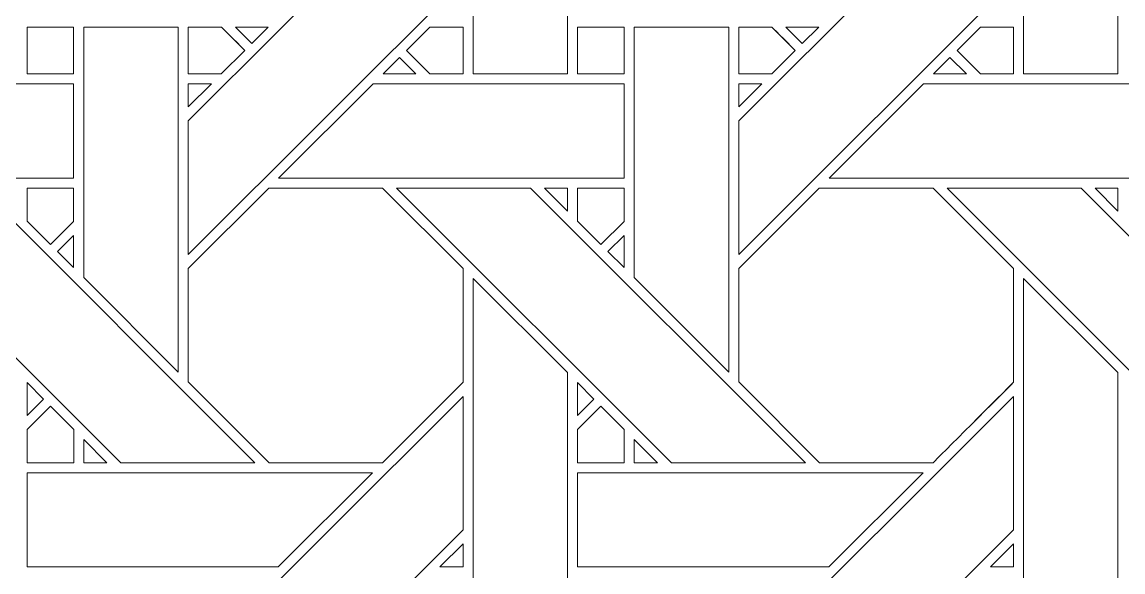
# Model space of a CAD drawing. Header units: inches. Extents: x 4.9 to 19.9, y 1.6 to 16.6.
# Drawn here: x 14.231 to 16.129, y 4.4 to 5.349 of the extents above; entities that cross this region are included whole.
import ezdxf

# ---------------------------------------------------------------- set-up
doc = ezdxf.new("R2010")
doc.units = ezdxf.units.IN
doc.header["$MEASUREMENT"] = 0
doc.layers.add('Design', color=7, linetype='Continuous', lineweight=0)

msp = doc.modelspace()

# ---------------------------------------------------------------- linework, layer by layer
at = {"layer": 'Design'}
for points, knots in [([(4.882854037814669, 16.59476386176223), (4.882854037814669, 16.59476386176223), (4.882854037814669, 1.594763861762152), (4.882854037814669, 1.594763861762152), (4.882854037814669, 1.594763861762152), (19.88285319010416, 1.594763861762152), (19.88285319010416, 1.594763861762152), (19.88285319010416, 1.594763861762152), (19.88285319010416, 16.59476386176223), (19.88285319010416, 16.59476386176223), (19.88285319010416, 16.59476386176223), (4.882854037814669, 16.59476386176223), (4.882854037814669, 16.59476386176223)], [0, 0, 0, 0, 1, 1, 1, 2, 2, 2, 3, 3, 3, 4, 4, 4, 4]), ([(5.683952837729848, 15.79366501657361), (5.683952837729848, 15.79366501657361), (5.683952837729848, 2.395862706950664), (5.683952837729848, 2.395862706950664), (5.683952837729848, 2.395862706950664), (19.08175439018904, 2.395862706950664), (19.08175439018904, 2.395862706950664), (19.08175439018904, 2.395862706950664), (19.08175439018904, 15.79366501657361), (19.08175439018904, 15.79366501657361), (19.08175439018904, 15.79366501657361), (5.683952837729848, 15.79366501657361), (5.683952837729848, 15.79366501657361)], [0, 0, 0, 0, 1, 1, 1, 2, 2, 2, 3, 3, 3, 4, 4, 4, 4]), ([(15.1714172363282, 5.693190680609808), (15.1714172363282, 5.693190680609808), (15.1714172363282, 5.259501139322916), (15.1714172363282, 5.259501139322916), (15.1714172363282, 5.259501139322916), (15.0086500379775, 5.259501139322916), (15.0086500379775, 5.259501139322916), (15.0086500379775, 5.259501139322916), (15.0086500379775, 5.855345831976996), (15.0086500379775, 5.855345831976996), (15.0086500379775, 5.855345831976996), (15.1714172363282, 5.693190680609808), (15.1714172363282, 5.693190680609808)], [0, 0, 0, 0, 1, 1, 1, 2, 2, 2, 3, 3, 3, 4, 4, 4, 4]), ([(16.1201477050782, 5.693190680609808), (16.1201477050782, 5.693190680609808), (16.1201477050782, 5.259501139322916), (16.1201477050782, 5.259501139322916), (16.1201477050782, 5.259501139322916), (15.9573805067275, 5.259501139322916), (15.9573805067275, 5.259501139322916), (15.9573805067275, 5.259501139322916), (15.9573805067275, 5.855345831976996), (15.9573805067275, 5.855345831976996), (15.9573805067275, 5.855345831976996), (16.1201477050782, 5.693190680609808), (16.1201477050782, 5.693190680609808)], [0, 0, 0, 0, 1, 1, 1, 2, 2, 2, 3, 3, 3, 4, 4, 4, 4]), ([(14.51785617404514, 5.178177727593316), (14.51785617404514, 5.178177727593316), (14.99152628580737, 5.651766459147134), (14.99152628580737, 5.651766459147134), (14.99152628580737, 5.651766459147134), (14.99152628580737, 5.421724107530381), (14.99152628580737, 5.421724107530381), (14.99152628580737, 5.421724107530381), (14.51785617404514, 4.94808112250434), (14.51785617404514, 4.94808112250434), (14.51785617404514, 4.94808112250434), (14.51785617404514, 5.178177727593316), (14.51785617404514, 5.178177727593316)], [0, 0, 0, 0, 1, 1, 1, 2, 2, 2, 3, 3, 3, 4, 4, 4, 4]), ([(15.4665832519532, 5.178177727593316), (15.4665832519532, 5.178177727593316), (15.94025505913626, 5.651766459147134), (15.94025505913626, 5.651766459147134), (15.94025505913626, 5.651766459147134), (15.94025505913626, 5.421737670898437), (15.94025505913626, 5.421737670898437), (15.94025505913626, 5.421737670898437), (15.4665832519532, 4.94808112250434), (15.4665832519532, 4.94808112250434), (15.4665832519532, 4.94808112250434), (15.4665832519532, 5.178177727593316), (15.4665832519532, 5.178177727593316)], [0, 0, 0, 0, 1, 1, 1, 2, 2, 2, 3, 3, 3, 4, 4, 4, 4]), ([(14.24000549316403, 5.340252346462673), (14.24000549316403, 5.340252346462673), (14.32025316026473, 5.340252346462673), (14.32025316026473, 5.340252346462673), (14.32025316026473, 5.340252346462673), (14.32025316026473, 5.259470621744791), (14.32025316026473, 5.259470621744791), (14.32025316026473, 5.259470621744791), (14.24000549316403, 5.259470621744791), (14.24000549316403, 5.259470621744791), (14.24000549316403, 5.259470621744791), (14.24000549316403, 5.340252346462673), (14.24000549316403, 5.340252346462673)], [0, 0, 0, 0, 1, 1, 1, 2, 2, 2, 3, 3, 3, 4, 4, 4, 4]), ([(14.24000549316403, 5.259470621744791), (14.24000549316403, 5.259470621744791), (14.24000549316403, 5.340252346462673), (14.24000549316403, 5.340252346462673), (14.24000549316403, 5.340252346462673), (14.32025316026473, 5.340252346462673), (14.32025316026473, 5.340252346462673), (14.32025316026473, 5.340252346462673), (14.32025316026473, 5.259470621744791), (14.32025316026473, 5.259470621744791), (14.32025316026473, 5.259470621744791), (14.24000549316403, 5.259470621744791), (14.24000549316403, 5.259470621744791)], [0, 0, 0, 0, 1, 1, 1, 2, 2, 2, 3, 3, 3, 4, 4, 4, 4]), ([(14.50070359971791, 5.340279473198784), (14.50070359971791, 5.340279473198784), (14.50070359971791, 4.745168897840711), (14.50070359971791, 4.745168897840711), (14.50070359971791, 4.745168897840711), (14.33778550889764, 4.908086988661024), (14.33778550889764, 4.908086988661024), (14.33778550889764, 4.908086988661024), (14.33778550889764, 5.340279473198784), (14.33778550889764, 5.340279473198784), (14.33778550889764, 5.340279473198784), (14.50070359971791, 5.340279473198784), (14.50070359971791, 5.340279473198784)], [0, 0, 0, 0, 1, 1, 1, 2, 2, 2, 3, 3, 3, 4, 4, 4, 4]), ([(14.57492913140193, 5.340252346462673), (14.58006795247403, 5.335140652126735), (14.61083984375, 5.304328070746527), (14.61526319715709, 5.299903869628906), (14.61526319715709, 5.299903869628906), (14.57483757866751, 5.259484185112847), (14.57483757866751, 5.259484185112847), (14.57483757866751, 5.259484185112847), (14.51786465115015, 5.259484185112847), (14.51786465115015, 5.259484185112847), (14.51786465115015, 5.259484185112847), (14.51786465115015, 5.340252346462673), (14.51786465115015, 5.340252346462673), (14.51786465115015, 5.340252346462673), (14.57492913140193, 5.340252346462673), (14.57492913140193, 5.340252346462673)], [0, 0, 0, 0, 1, 1, 1, 2, 2, 2, 3, 3, 3, 4, 4, 4, 5, 5, 5, 5]), ([(14.51786465115015, 5.259484185112847), (14.51786465115015, 5.259484185112847), (14.51786465115015, 5.340252346462673), (14.51786465115015, 5.340252346462673), (14.51786465115015, 5.340252346462673), (14.57492913140193, 5.340252346462673), (14.57492913140193, 5.340252346462673), (14.5800594753689, 5.335147433810763), (14.61082458496096, 5.304341634114583), (14.61526319715709, 5.299903869628906), (14.61526319715709, 5.299903869628906), (14.57483757866751, 5.259484185112847), (14.57483757866751, 5.259484185112847), (14.57483757866751, 5.259484185112847), (14.51786465115015, 5.259484185112847), (14.51786465115015, 5.259484185112847)], [0, 0, 0, 0, 1, 1, 1, 2, 2, 2, 3, 3, 3, 4, 4, 4, 5, 5, 5, 5]), ([(14.5992736816407, 5.340279473198784), (14.5992736816407, 5.340279473198784), (14.65573798285598, 5.340279473198784), (14.65573798285598, 5.340279473198784), (14.65573798285598, 5.340279473198784), (14.62745157877612, 5.312100728352864), (14.62745157877612, 5.312100728352864), (14.62745157877612, 5.312100728352864), (14.5992736816407, 5.340279473198784), (14.5992736816407, 5.340279473198784)], [0, 0, 0, 0, 1, 1, 1, 2, 2, 2, 3, 3, 3, 3]), ([(14.9344295925564, 5.259470621744791), (14.9344295925564, 5.259470621744791), (14.89406670464417, 5.299849616156683), (14.89406670464417, 5.299849616156683), (14.89406670464417, 5.299849616156683), (14.93449740939667, 5.34027608235677), (14.93449740939667, 5.34027608235677), (14.93449740939667, 5.34027608235677), (14.99153815375431, 5.34027608235677), (14.99153815375431, 5.34027608235677), (14.99153815375431, 5.34027608235677), (14.99153815375431, 5.259470621744791), (14.99153815375431, 5.259470621744791), (14.99153815375431, 5.259470621744791), (14.9344295925564, 5.259470621744791), (14.9344295925564, 5.259470621744791)], [0, 0, 0, 0, 1, 1, 1, 2, 2, 2, 3, 3, 3, 4, 4, 4, 5, 5, 5, 5]), ([(14.89406670464417, 5.299849616156683), (14.89406670464417, 5.299849616156683), (14.93449740939667, 5.34027608235677), (14.93449740939667, 5.34027608235677), (14.93449740939667, 5.34027608235677), (14.99153815375431, 5.34027608235677), (14.99153815375431, 5.34027608235677), (14.99153815375431, 5.34027608235677), (14.99153815375431, 5.259470621744791), (14.99153815375431, 5.259470621744791), (14.99153815375431, 5.259470621744791), (14.9344295925564, 5.259470621744791), (14.9344295925564, 5.259470621744791), (14.9344295925564, 5.259470621744791), (14.89406670464417, 5.299849616156683), (14.89406670464417, 5.299849616156683)], [0, 0, 0, 0, 1, 1, 1, 2, 2, 2, 3, 3, 3, 4, 4, 4, 5, 5, 5, 5]), ([(15.18874274359806, 5.340252346462673), (15.18874274359806, 5.340252346462673), (15.26899041069876, 5.340252346462673), (15.26899041069876, 5.340252346462673), (15.26899041069876, 5.340252346462673), (15.26899041069876, 5.259470621744791), (15.26899041069876, 5.259470621744791), (15.26899041069876, 5.259470621744791), (15.18874274359806, 5.259470621744791), (15.18874274359806, 5.259470621744791), (15.18874274359806, 5.259470621744791), (15.18874274359806, 5.340252346462673), (15.18874274359806, 5.340252346462673)], [0, 0, 0, 0, 1, 1, 1, 2, 2, 2, 3, 3, 3, 4, 4, 4, 4]), ([(15.18874274359806, 5.259470621744791), (15.18874274359806, 5.259470621744791), (15.18874274359806, 5.340252346462673), (15.18874274359806, 5.340252346462673), (15.18874274359806, 5.340252346462673), (15.26899041069876, 5.340252346462673), (15.26899041069876, 5.340252346462673), (15.26899041069876, 5.340252346462673), (15.26899041069876, 5.259470621744791), (15.26899041069876, 5.259470621744791), (15.26899041069876, 5.259470621744791), (15.18874274359806, 5.259470621744791), (15.18874274359806, 5.259470621744791)], [0, 0, 0, 0, 1, 1, 1, 2, 2, 2, 3, 3, 3, 4, 4, 4, 4]), ([(15.44943237304695, 5.340279473198784), (15.44943237304695, 5.340279473198784), (15.44943237304695, 4.745168897840711), (15.44943237304695, 4.745168897840711), (15.44943237304695, 4.745168897840711), (15.28651428222653, 4.908086988661024), (15.28651428222653, 4.908086988661024), (15.28651428222653, 4.908086988661024), (15.28651428222653, 5.340279473198784), (15.28651428222653, 5.340279473198784), (15.28651428222653, 5.340279473198784), (15.44943237304695, 5.340279473198784), (15.44943237304695, 5.340279473198784)], [0, 0, 0, 0, 1, 1, 1, 2, 2, 2, 3, 3, 3, 4, 4, 4, 4]), ([(15.523664686415, 5.340252346462673), (15.52880520290806, 5.335140652126735), (15.55957709418402, 5.304334852430555), (15.56399875217014, 5.299910651312933), (15.56399875217014, 5.299910651312933), (15.52357313368055, 5.259484185112847), (15.52357313368055, 5.259484185112847), (15.52357313368055, 5.259484185112847), (15.46660020616319, 5.259484185112847), (15.46660020616319, 5.259484185112847), (15.46660020616319, 5.259484185112847), (15.46660020616319, 5.340252346462673), (15.46660020616319, 5.340252346462673), (15.46660020616319, 5.340252346462673), (15.523664686415, 5.340252346462673), (15.523664686415, 5.340252346462673)], [0, 0, 0, 0, 1, 1, 1, 2, 2, 2, 3, 3, 3, 4, 4, 4, 5, 5, 5, 5]), ([(15.46660020616319, 5.259484185112847), (15.46660020616319, 5.259484185112847), (15.46660020616319, 5.340252346462673), (15.46660020616319, 5.340252346462673), (15.46660020616319, 5.340252346462673), (15.523664686415, 5.340252346462673), (15.523664686415, 5.340252346462673), (15.523664686415, 5.340252346462673), (15.56399875217014, 5.299910651312933), (15.56399875217014, 5.299910651312933), (15.56399875217014, 5.299910651312933), (15.52357313368055, 5.259484185112847), (15.52357313368055, 5.259484185112847), (15.52357313368055, 5.259484185112847), (15.46660020616319, 5.259484185112847), (15.46660020616319, 5.259484185112847)], [0, 0, 0, 0, 1, 1, 1, 2, 2, 2, 3, 3, 3, 4, 4, 4, 5, 5, 5, 5]), ([(15.54800245496959, 5.340279473198784), (15.54800245496959, 5.340279473198784), (15.60446845160598, 5.340279473198784), (15.60446845160598, 5.340279473198784), (15.60446845160598, 5.340279473198784), (15.57618204752612, 5.312100728352864), (15.57618204752612, 5.312100728352864), (15.57618204752612, 5.312100728352864), (15.54800245496959, 5.340279473198784), (15.54800245496959, 5.340279473198784)], [0, 0, 0, 0, 1, 1, 1, 2, 2, 2, 3, 3, 3, 3]), ([(15.88315836588541, 5.259470621744791), (15.88315836588541, 5.259470621744791), (15.8428039550782, 5.299849616156683), (15.8428039550782, 5.299849616156683), (15.8428039550782, 5.299849616156683), (15.88323296440972, 5.34027608235677), (15.88323296440972, 5.34027608235677), (15.88323296440972, 5.34027608235677), (15.94027370876736, 5.34027608235677), (15.94027370876736, 5.34027608235677), (15.94027370876736, 5.34027608235677), (15.94027370876736, 5.259470621744791), (15.94027370876736, 5.259470621744791), (15.94027370876736, 5.259470621744791), (15.88315836588541, 5.259470621744791), (15.88315836588541, 5.259470621744791)], [0, 0, 0, 0, 1, 1, 1, 2, 2, 2, 3, 3, 3, 4, 4, 4, 5, 5, 5, 5]), ([(15.8428039550782, 5.299849616156683), (15.8428039550782, 5.299849616156683), (15.88323296440972, 5.34027608235677), (15.88323296440972, 5.34027608235677), (15.88323296440972, 5.34027608235677), (15.94027370876736, 5.34027608235677), (15.94027370876736, 5.34027608235677), (15.94027370876736, 5.34027608235677), (15.94027370876736, 5.259470621744791), (15.94027370876736, 5.259470621744791), (15.94027370876736, 5.259470621744791), (15.88315836588541, 5.259470621744791), (15.88315836588541, 5.259470621744791), (15.88315836588541, 5.259470621744791), (15.8428039550782, 5.299849616156683), (15.8428039550782, 5.299849616156683)], [0, 0, 0, 0, 1, 1, 1, 2, 2, 2, 3, 3, 3, 4, 4, 4, 5, 5, 5, 5]), ([(14.91017659505208, 5.259501139322916), (14.91017659505208, 5.259501139322916), (14.85368177625875, 5.259501139322916), (14.85368177625875, 5.259501139322916), (14.85368177625875, 5.259501139322916), (14.88194274902346, 5.287761264377169), (14.88194274902346, 5.287761264377169), (14.88194274902346, 5.287761264377169), (14.91017659505208, 5.259501139322916), (14.91017659505208, 5.259501139322916)], [0, 0, 0, 0, 1, 1, 1, 2, 2, 2, 3, 3, 3, 3]), ([(15.85890367296014, 5.259501139322916), (15.85890367296014, 5.259501139322916), (15.80241224500875, 5.259501139322916), (15.80241224500875, 5.259501139322916), (15.80241224500875, 5.259501139322916), (15.8306715223525, 5.287761264377169), (15.8306715223525, 5.287761264377169), (15.8306715223525, 5.287761264377169), (15.85890367296014, 5.259501139322916), (15.85890367296014, 5.259501139322916)], [0, 0, 0, 0, 1, 1, 1, 2, 2, 2, 3, 3, 3, 3]), ([(13.72496541341146, 5.079566955566406), (13.72496541341146, 5.079566955566406), (13.88781483968099, 5.242362128363715), (13.88781483968099, 5.242362128363715), (13.88781483968099, 5.242362128363715), (14.32025146484375, 5.242362128363715), (14.32025146484375, 5.242362128363715), (14.32025146484375, 5.242362128363715), (14.32025146484375, 5.079566955566406), (14.32025146484375, 5.079566955566406), (14.32025146484375, 5.079566955566406), (13.72496541341146, 5.079566955566406), (13.72496541341146, 5.079566955566406)], [0, 0, 0, 0, 1, 1, 1, 2, 2, 2, 3, 3, 3, 4, 4, 4, 4]), ([(14.55768669976126, 5.24237569173177), (14.55768669976126, 5.24237569173177), (14.51785617404514, 5.202545166015625), (14.51785617404514, 5.202545166015625), (14.51785617404514, 5.202545166015625), (14.51785617404514, 5.24237569173177), (14.51785617404514, 5.24237569173177), (14.51785617404514, 5.24237569173177), (14.55768669976126, 5.24237569173177), (14.55768669976126, 5.24237569173177)], [0, 0, 0, 0, 1, 1, 1, 2, 2, 2, 3, 3, 3, 3]), ([(14.67369418674042, 5.079566955566406), (14.67369418674042, 5.079566955566406), (14.83654446072056, 5.242362128363715), (14.83654446072056, 5.242362128363715), (14.83654446072056, 5.242362128363715), (15.26898193359375, 5.242362128363715), (15.26898193359375, 5.242362128363715), (15.26898193359375, 5.242362128363715), (15.26898193359375, 5.079566955566406), (15.26898193359375, 5.079566955566406), (15.26898193359375, 5.079566955566406), (14.67369418674042, 5.079566955566406), (14.67369418674042, 5.079566955566406)], [0, 0, 0, 0, 1, 1, 1, 2, 2, 2, 3, 3, 3, 4, 4, 4, 4]), ([(15.50641547309028, 5.24237569173177), (15.50641547309028, 5.24237569173177), (15.4665832519532, 5.202545166015625), (15.4665832519532, 5.202545166015625), (15.4665832519532, 5.202545166015625), (15.4665832519532, 5.24237569173177), (15.4665832519532, 5.24237569173177), (15.4665832519532, 5.24237569173177), (15.50641547309028, 5.24237569173177), (15.50641547309028, 5.24237569173177)], [0, 0, 0, 0, 1, 1, 1, 2, 2, 2, 3, 3, 3, 3]), ([(15.62240939670139, 5.079566955566406), (15.62240939670139, 5.079566955566406), (15.78527323404945, 5.242362128363715), (15.78527323404945, 5.242362128363715), (15.78527323404945, 5.242362128363715), (16.21769714355471, 5.242362128363715), (16.21769714355471, 5.242362128363715), (16.21769714355471, 5.242362128363715), (16.21769714355471, 5.079566955566406), (16.21769714355471, 5.079566955566406), (16.21769714355471, 5.079566955566406), (15.62240939670139, 5.079566955566406), (15.62240939670139, 5.079566955566406)], [0, 0, 0, 0, 1, 1, 1, 2, 2, 2, 3, 3, 3, 4, 4, 4, 4]), ([(13.92827182345917, 5.062428792317708), (13.92827182345917, 5.062428792317708), (14.15921274820958, 5.062428792317708), (14.15921274820958, 5.062428792317708), (14.15921274820958, 5.062428792317708), (14.63287014431431, 4.58877224392361), (14.63287014431431, 4.58877224392361), (14.63287014431431, 4.58877224392361), (14.40183342827693, 4.58877224392361), (14.40183342827693, 4.58877224392361), (14.40183342827693, 4.58877224392361), (13.92827182345917, 5.062428792317708), (13.92827182345917, 5.062428792317708)], [0, 0, 0, 0, 1, 1, 1, 2, 2, 2, 3, 3, 3, 4, 4, 4, 4]), ([(14.32025316026473, 5.062394883897568), (14.32025316026473, 5.062394883897568), (14.32025316026473, 5.004792107476128), (14.32025316026473, 5.004792107476128), (14.32025316026473, 5.004792107476128), (14.28031751844625, 4.96484883626302), (14.28031751844625, 4.96484883626302), (14.28031751844625, 4.96484883626302), (14.23998514811195, 5.005183749728732), (14.23998514811195, 5.005183749728732), (14.23998514811195, 5.005183749728732), (14.23998514811195, 5.062394883897568), (14.23998514811195, 5.062394883897568), (14.23998514811195, 5.062394883897568), (14.32025316026473, 5.062394883897568), (14.32025316026473, 5.062394883897568)], [0, 0, 0, 0, 1, 1, 1, 2, 2, 2, 3, 3, 3, 4, 4, 4, 5, 5, 5, 5]), ([(14.28031751844625, 4.96484883626302), (14.28031751844625, 4.96484883626302), (14.23998514811195, 5.005183749728732), (14.23998514811195, 5.005183749728732), (14.23998514811195, 5.005183749728732), (14.23998514811195, 5.062394883897568), (14.23998514811195, 5.062394883897568), (14.23998514811195, 5.062394883897568), (14.32025316026473, 5.062394883897568), (14.32025316026473, 5.062394883897568), (14.32025316026473, 5.062394883897568), (14.32025316026473, 5.004792107476128), (14.32025316026473, 5.004792107476128), (14.32025316026473, 5.004792107476128), (14.28031751844625, 4.96484883626302), (14.28031751844625, 4.96484883626302)], [0, 0, 0, 0, 1, 1, 1, 2, 2, 2, 3, 3, 3, 4, 4, 4, 5, 5, 5, 5]), ([(14.65656195746527, 5.062374538845485), (14.65656195746527, 5.062374538845485), (14.85277303059903, 5.062374538845485), (14.85277303059903, 5.062374538845485), (14.85277303059903, 5.062374538845485), (14.99152459038626, 4.923656887478298), (14.99152459038626, 4.923656887478298), (14.99152459038626, 4.923656887478298), (14.99152459038626, 4.727442423502603), (14.99152459038626, 4.727442423502603), (14.97372606065541, 4.709507412380641), (14.86179606119791, 4.59776645236545), (14.8528137207032, 4.588755289713541), (14.8528137207032, 4.588755289713541), (14.65710957845054, 4.588755289713541), (14.65710957845054, 4.588755289713541), (14.65710957845054, 4.588755289713541), (14.51786465115015, 4.727996826171875), (14.51786465115015, 4.727996826171875), (14.51786465115015, 4.727996826171875), (14.51786465115015, 4.923656887478298), (14.51786465115015, 4.923656887478298), (14.51786465115015, 4.923656887478298), (14.65656195746527, 5.062374538845485), (14.65656195746527, 5.062374538845485)], [0, 0, 0, 0, 1, 1, 1, 2, 2, 2, 3, 3, 3, 4, 4, 4, 5, 5, 5, 6, 6, 6, 7, 7, 7, 8, 8, 8, 8]), ([(14.51786465115015, 4.727996826171875), (14.51786465115015, 4.727996826171875), (14.51786465115015, 4.923656887478298), (14.51786465115015, 4.923656887478298), (14.51786465115015, 4.923656887478298), (14.65656195746527, 5.062374538845485), (14.65656195746527, 5.062374538845485), (14.65656195746527, 5.062374538845485), (14.85277303059903, 5.062374538845485), (14.85277303059903, 5.062374538845485), (14.85277303059903, 5.062374538845485), (14.99152459038626, 4.923656887478298), (14.99152459038626, 4.923656887478298), (14.99152459038626, 4.923656887478298), (14.99152459038626, 4.727442423502603), (14.99152459038626, 4.727442423502603), (14.97360907660597, 4.709391276041666), (14.86171807183167, 4.597685072157117), (14.8528137207032, 4.588755289713541), (14.8528137207032, 4.588755289713541), (14.65710957845054, 4.588755289713541), (14.65710957845054, 4.588755289713541), (14.65710957845054, 4.588755289713541), (14.51786465115015, 4.727996826171875), (14.51786465115015, 4.727996826171875)], [0, 0, 0, 0, 1, 1, 1, 2, 2, 2, 3, 3, 3, 4, 4, 4, 5, 5, 5, 6, 6, 6, 7, 7, 7, 8, 8, 8, 8]), ([(14.87700059678819, 5.062428792317708), (14.87700059678819, 5.062428792317708), (15.10794236924916, 5.062428792317708), (15.10794236924916, 5.062428792317708), (15.10794236924916, 5.062428792317708), (15.58158535427515, 4.58877224392361), (15.58158535427515, 4.58877224392361), (15.58158535427515, 4.58877224392361), (15.35056220160598, 4.58877224392361), (15.35056220160598, 4.58877224392361), (15.35056220160598, 4.58877224392361), (14.87700059678819, 5.062428792317708), (14.87700059678819, 5.062428792317708)], [0, 0, 0, 0, 1, 1, 1, 2, 2, 2, 3, 3, 3, 4, 4, 4, 4]), ([(15.17151387532554, 5.062415228949652), (15.17151387532554, 5.062415228949652), (15.17151387532554, 5.022583855523003), (15.17151387532554, 5.022583855523003), (15.17151387532554, 5.022583855523003), (15.132063123915, 5.062415228949652), (15.132063123915, 5.062415228949652), (15.132063123915, 5.062415228949652), (15.17151387532554, 5.062415228949652), (15.17151387532554, 5.062415228949652)], [0, 0, 0, 0, 1, 1, 1, 2, 2, 2, 3, 3, 3, 3]), ([(15.26899041069876, 5.062394883897568), (15.26899041069876, 5.062394883897568), (15.26899041069876, 5.004792107476128), (15.26899041069876, 5.004792107476128), (15.26899041069876, 5.004792107476128), (15.22905307345917, 4.96484883626302), (15.22905307345917, 4.96484883626302), (15.22905307345917, 4.96484883626302), (15.18872918023001, 5.005183749728732), (15.18872918023001, 5.005183749728732), (15.18872918023001, 5.005183749728732), (15.18872918023001, 5.062394883897568), (15.18872918023001, 5.062394883897568), (15.18872918023001, 5.062394883897568), (15.26899041069876, 5.062394883897568), (15.26899041069876, 5.062394883897568)], [0, 0, 0, 0, 1, 1, 1, 2, 2, 2, 3, 3, 3, 4, 4, 4, 5, 5, 5, 5]), ([(15.22905307345917, 4.96484883626302), (15.22905307345917, 4.96484883626302), (15.18872918023001, 5.005183749728732), (15.18872918023001, 5.005183749728732), (15.18872918023001, 5.005183749728732), (15.18872918023001, 5.062394883897568), (15.18872918023001, 5.062394883897568), (15.18872918023001, 5.062394883897568), (15.26899041069876, 5.062394883897568), (15.26899041069876, 5.062394883897568), (15.26899041069876, 5.062394883897568), (15.26899041069876, 5.004792107476128), (15.26899041069876, 5.004792107476128), (15.26899041069876, 5.004792107476128), (15.22905307345917, 4.96484883626302), (15.22905307345917, 4.96484883626302)], [0, 0, 0, 0, 1, 1, 1, 2, 2, 2, 3, 3, 3, 4, 4, 4, 5, 5, 5, 5]), ([(15.6052992078993, 5.062374538845485), (15.6052992078993, 5.062374538845485), (15.80151028103306, 5.062374538845485), (15.80151028103306, 5.062374538845485), (15.80151028103306, 5.062374538845485), (15.9402601453993, 4.923656887478298), (15.9402601453993, 4.923656887478298), (15.9402601453993, 4.923656887478298), (15.9402601453993, 4.727442423502603), (15.9402601453993, 4.727442423502603), (15.92246161566848, 4.709507412380641), (15.81053331163194, 4.59776645236545), (15.80155097113722, 4.588755289713541), (15.80155097113722, 4.588755289713541), (15.60583835177959, 4.588755289713541), (15.60583835177959, 4.588755289713541), (15.60583835177959, 4.588755289713541), (15.46660020616319, 4.727990044487847), (15.46660020616319, 4.727990044487847), (15.46660020616319, 4.727990044487847), (15.46660020616319, 4.923656887478298), (15.46660020616319, 4.923656887478298), (15.46660020616319, 4.923656887478298), (15.6052992078993, 5.062374538845485), (15.6052992078993, 5.062374538845485)], [0, 0, 0, 0, 1, 1, 1, 2, 2, 2, 3, 3, 3, 4, 4, 4, 5, 5, 5, 6, 6, 6, 7, 7, 7, 8, 8, 8, 8]), ([(15.46660020616319, 4.727990044487847), (15.46660020616319, 4.727990044487847), (15.46660020616319, 4.923656887478298), (15.46660020616319, 4.923656887478298), (15.46660020616319, 4.923656887478298), (15.6052992078993, 5.062374538845485), (15.6052992078993, 5.062374538845485), (15.6052992078993, 5.062374538845485), (15.80151028103306, 5.062374538845485), (15.80151028103306, 5.062374538845485), (15.80151028103306, 5.062374538845485), (15.9402601453993, 4.923656887478298), (15.9402601453993, 4.923656887478298), (15.9402601453993, 4.923656887478298), (15.9402601453993, 4.727442423502603), (15.9402601453993, 4.727442423502603), (15.92231920030389, 4.709364149305555), (15.81043836805555, 4.597657945421006), (15.80155097113722, 4.588755289713541), (15.80155097113722, 4.588755289713541), (15.60583835177959, 4.588755289713541), (15.60583835177959, 4.588755289713541), (15.60583835177959, 4.588755289713541), (15.46660020616319, 4.727990044487847), (15.46660020616319, 4.727990044487847)], [0, 0, 0, 0, 1, 1, 1, 2, 2, 2, 3, 3, 3, 4, 4, 4, 5, 5, 5, 6, 6, 6, 7, 7, 7, 8, 8, 8, 8]), ([(15.82573106553819, 5.062428792317708), (15.82573106553819, 5.062428792317708), (16.0566711425782, 5.062428792317708), (16.0566711425782, 5.062428792317708), (16.0566711425782, 5.062428792317708), (16.53031412760416, 4.58877224392361), (16.53031412760416, 4.58877224392361), (16.53031412760416, 4.58877224392361), (16.29929267035597, 4.58877224392361), (16.29929267035597, 4.58877224392361), (16.29929267035597, 4.58877224392361), (15.82573106553819, 5.062428792317708), (15.82573106553819, 5.062428792317708)], [0, 0, 0, 0, 1, 1, 1, 2, 2, 2, 3, 3, 3, 4, 4, 4, 4]), ([(16.12022908528653, 5.062415228949652), (16.12022908528653, 5.062415228949652), (16.12022908528653, 5.022583855523003), (16.12022908528653, 5.022583855523003), (16.12022908528653, 5.022583855523003), (16.08079359266501, 5.062415228949652), (16.08079359266501, 5.062415228949652), (16.08079359266501, 5.062415228949652), (16.12022908528653, 5.062415228949652), (16.12022908528653, 5.062415228949652)], [0, 0, 0, 0, 1, 1, 1, 2, 2, 2, 3, 3, 3, 3]), ([(14.32025146484375, 4.980588277180989), (14.32025146484375, 4.980588277180989), (14.32025146484375, 4.925415886773003), (14.32025146484375, 4.925415886773003), (14.32025146484375, 4.925415886773003), (14.29248216417098, 4.952804565429687), (14.29248216417098, 4.952804565429687), (14.29248216417098, 4.952804565429687), (14.32025146484375, 4.980588277180989), (14.32025146484375, 4.980588277180989)], [0, 0, 0, 0, 1, 1, 1, 2, 2, 2, 3, 3, 3, 3]), ([(15.26898193359375, 4.980588277180989), (15.26898193359375, 4.980588277180989), (15.26898193359375, 4.925415886773003), (15.26898193359375, 4.925415886773003), (15.26898193359375, 4.925415886773003), (15.2412109375, 4.952804565429687), (15.2412109375, 4.952804565429687), (15.2412109375, 4.952804565429687), (15.26898193359375, 4.980588277180989), (15.26898193359375, 4.980588277180989)], [0, 0, 0, 0, 1, 1, 1, 2, 2, 2, 3, 3, 3, 3]), ([(15.1714172363282, 4.744461059570312), (15.1714172363282, 4.744461059570312), (15.1714172363282, 4.310771518283419), (15.1714172363282, 4.310771518283419), (15.1714172363282, 4.310771518283419), (15.0086500379775, 4.310771518283419), (15.0086500379775, 4.310771518283419), (15.0086500379775, 4.310771518283419), (15.0086500379775, 4.906617058648003), (15.0086500379775, 4.906617058648003), (15.0086500379775, 4.906617058648003), (15.1714172363282, 4.744461059570312), (15.1714172363282, 4.744461059570312)], [0, 0, 0, 0, 1, 1, 1, 2, 2, 2, 3, 3, 3, 4, 4, 4, 4]), ([(16.1201477050782, 4.744474622938367), (16.1201477050782, 4.744474622938367), (16.1201477050782, 4.310771518283419), (16.1201477050782, 4.310771518283419), (16.1201477050782, 4.310771518283419), (15.9573805067275, 4.310771518283419), (15.9573805067275, 4.310771518283419), (15.9573805067275, 4.310771518283419), (15.9573805067275, 4.906617058648003), (15.9573805067275, 4.906617058648003), (15.9573805067275, 4.906617058648003), (16.1201477050782, 4.744474622938367), (16.1201477050782, 4.744474622938367)], [0, 0, 0, 0, 1, 1, 1, 2, 2, 2, 3, 3, 3, 4, 4, 4, 4]), ([(14.24000379774305, 4.670203314887152), (14.24000379774305, 4.670203314887152), (14.24000379774305, 4.726968553331162), (14.24000379774305, 4.726968553331162), (14.24000379774305, 4.726968553331162), (14.26818339029945, 4.698382059733072), (14.26818339029945, 4.698382059733072), (14.26818339029945, 4.698382059733072), (14.24000379774305, 4.670203314887152), (14.24000379774305, 4.670203314887152)], [0, 0, 0, 0, 1, 1, 1, 2, 2, 2, 3, 3, 3, 3]), ([(15.18873426649305, 4.670203314887152), (15.18873426649305, 4.670203314887152), (15.18873426649305, 4.726968553331162), (15.18873426649305, 4.726968553331162), (15.18873426649305, 4.726968553331162), (15.21691216362847, 4.698395623101128), (15.21691216362847, 4.698395623101128), (15.21691216362847, 4.698395623101128), (15.18873426649305, 4.670203314887152), (15.18873426649305, 4.670203314887152)], [0, 0, 0, 0, 1, 1, 1, 2, 2, 2, 3, 3, 3, 3]), ([(14.51785617404514, 4.229448954264322), (14.51785617404514, 4.229448954264322), (14.99152628580737, 4.703037685818141), (14.99152628580737, 4.703037685818141), (14.99152628580737, 4.703037685818141), (14.99152628580737, 4.473008897569443), (14.99152628580737, 4.473008897569443), (14.99152628580737, 4.473008897569443), (14.51785617404514, 3.999352349175346), (14.51785617404514, 3.999352349175346), (14.51785617404514, 3.999352349175346), (14.51785617404514, 4.229448954264322), (14.51785617404514, 4.229448954264322)], [0, 0, 0, 0, 1, 1, 1, 2, 2, 2, 3, 3, 3, 4, 4, 4, 4]), ([(15.4665832519532, 4.229448954264322), (15.4665832519532, 4.229448954264322), (15.94025505913626, 4.703037685818141), (15.94025505913626, 4.703037685818141), (15.94025505913626, 4.703037685818141), (15.94025505913626, 4.473008897569443), (15.94025505913626, 4.473008897569443), (15.94025505913626, 4.473008897569443), (15.4665832519532, 3.999352349175346), (15.4665832519532, 3.999352349175346), (15.4665832519532, 3.999352349175346), (15.4665832519532, 4.229448954264322), (15.4665832519532, 4.229448954264322)], [0, 0, 0, 0, 1, 1, 1, 2, 2, 2, 3, 3, 3, 4, 4, 4, 4]), ([(14.24000549316403, 4.588510301378037), (14.24000549316403, 4.588510301378037), (14.24000549316403, 4.64579603407118), (14.24000549316403, 4.64579603407118), (14.24000549316403, 4.64579603407118), (14.28033108181431, 4.686127556694878), (14.28033108181431, 4.686127556694878), (14.28033108181431, 4.686127556694878), (14.3206617567275, 4.645806206597222), (14.3206617567275, 4.645806206597222), (14.3206617567275, 4.645806206597222), (14.3206617567275, 4.588510301378037), (14.3206617567275, 4.588510301378037), (14.3206617567275, 4.588510301378037), (14.24000549316403, 4.588510301378037), (14.24000549316403, 4.588510301378037)], [0, 0, 0, 0, 1, 1, 1, 2, 2, 2, 3, 3, 3, 4, 4, 4, 5, 5, 5, 5]), ([(14.24000549316403, 4.64579603407118), (14.24000549316403, 4.64579603407118), (14.28033108181431, 4.686127556694878), (14.28033108181431, 4.686127556694878), (14.28033108181431, 4.686127556694878), (14.3206617567275, 4.645806206597222), (14.3206617567275, 4.645806206597222), (14.3206617567275, 4.645806206597222), (14.3206617567275, 4.588510301378037), (14.3206617567275, 4.588510301378037), (14.3206617567275, 4.588510301378037), (14.24000549316403, 4.588510301378037), (14.24000549316403, 4.588510301378037), (14.24000549316403, 4.588510301378037), (14.24000549316403, 4.64579603407118), (14.24000549316403, 4.64579603407118)], [0, 0, 0, 0, 1, 1, 1, 2, 2, 2, 3, 3, 3, 4, 4, 4, 5, 5, 5, 5]), ([(15.18874274359806, 4.588510301378037), (15.18874274359806, 4.588510301378037), (15.18874274359806, 4.64579603407118), (15.18874274359806, 4.64579603407118), (15.18874274359806, 4.64579603407118), (15.22906663682723, 4.686127556694878), (15.22906663682723, 4.686127556694878), (15.22906663682723, 4.686127556694878), (15.26939731174042, 4.645806206597222), (15.26939731174042, 4.645806206597222), (15.26939731174042, 4.645806206597222), (15.26939731174042, 4.588510301378037), (15.26939731174042, 4.588510301378037), (15.26939731174042, 4.588510301378037), (15.18874274359806, 4.588510301378037), (15.18874274359806, 4.588510301378037)], [0, 0, 0, 0, 1, 1, 1, 2, 2, 2, 3, 3, 3, 4, 4, 4, 5, 5, 5, 5]), ([(15.18874274359806, 4.64579603407118), (15.18874274359806, 4.64579603407118), (15.22906663682723, 4.686127556694878), (15.22906663682723, 4.686127556694878), (15.22906663682723, 4.686127556694878), (15.26939731174042, 4.645806206597222), (15.26939731174042, 4.645806206597222), (15.26939731174042, 4.645806206597222), (15.26939731174042, 4.588510301378037), (15.26939731174042, 4.588510301378037), (15.26939731174042, 4.588510301378037), (15.18874274359806, 4.588510301378037), (15.18874274359806, 4.588510301378037), (15.18874274359806, 4.588510301378037), (15.18874274359806, 4.64579603407118), (15.18874274359806, 4.64579603407118)], [0, 0, 0, 0, 1, 1, 1, 2, 2, 2, 3, 3, 3, 4, 4, 4, 5, 5, 5, 5]), ([(14.37761773003472, 4.58877224392361), (14.37761773003472, 4.58877224392361), (14.33790757921014, 4.58877224392361), (14.33790757921014, 4.58877224392361), (14.33790757921014, 4.58877224392361), (14.33790757921014, 4.628548516167534), (14.33790757921014, 4.628548516167534), (14.33790757921014, 4.628548516167534), (14.37761773003472, 4.58877224392361), (14.37761773003472, 4.58877224392361)], [0, 0, 0, 0, 1, 1, 1, 2, 2, 2, 3, 3, 3, 3]), ([(15.32635837131084, 4.58877224392361), (15.32635837131084, 4.58877224392361), (15.28663804796014, 4.58877224392361), (15.28663804796014, 4.58877224392361), (15.28663804796014, 4.58877224392361), (15.28663804796014, 4.62856207953559), (15.28663804796014, 4.62856207953559), (15.28663804796014, 4.62856207953559), (15.32635837131084, 4.58877224392361), (15.32635837131084, 4.58877224392361)], [0, 0, 0, 0, 1, 1, 1, 2, 2, 2, 3, 3, 3, 3]), ([(14.24000379774305, 4.408824496799044), (14.24000379774305, 4.408824496799044), (14.24000379774305, 4.571524726019965), (14.24000379774305, 4.571524726019965), (14.24000379774305, 4.571524726019965), (14.83570014105902, 4.571524726019965), (14.83570014105902, 4.571524726019965), (14.83570014105902, 4.571524726019965), (14.6729736328125, 4.408824496799044), (14.6729736328125, 4.408824496799044), (14.6729736328125, 4.408824496799044), (14.24000379774305, 4.408824496799044), (14.24000379774305, 4.408824496799044)], [0, 0, 0, 0, 1, 1, 1, 2, 2, 2, 3, 3, 3, 4, 4, 4, 4]), ([(15.18873426649305, 4.408824496799044), (15.18873426649305, 4.408824496799044), (15.18873426649305, 4.571524726019965), (15.18873426649305, 4.571524726019965), (15.18873426649305, 4.571524726019965), (15.78442891438804, 4.571524726019965), (15.78442891438804, 4.571524726019965), (15.78442891438804, 4.571524726019965), (15.62168884277346, 4.408824496799044), (15.62168884277346, 4.408824496799044), (15.62168884277346, 4.408824496799044), (15.18873426649305, 4.408824496799044), (15.18873426649305, 4.408824496799044)], [0, 0, 0, 0, 1, 1, 1, 2, 2, 2, 3, 3, 3, 4, 4, 4, 4]), ([(14.95174831814236, 4.408851623535156), (14.95174831814236, 4.408851623535156), (14.99152628580737, 4.448615180121527), (14.99152628580737, 4.448615180121527), (14.99152628580737, 4.448615180121527), (14.99152628580737, 4.408851623535156), (14.99152628580737, 4.408851623535156), (14.99152628580737, 4.408851623535156), (14.95174831814236, 4.408851623535156), (14.95174831814236, 4.408851623535156)], [0, 0, 0, 0, 1, 1, 1, 2, 2, 2, 3, 3, 3, 3]), ([(15.90047878689236, 4.408851623535156), (15.90047878689236, 4.408851623535156), (15.94025505913626, 4.448615180121527), (15.94025505913626, 4.448615180121527), (15.94025505913626, 4.448615180121527), (15.94025505913626, 4.408851623535156), (15.94025505913626, 4.408851623535156), (15.94025505913626, 4.408851623535156), (15.90047878689236, 4.408851623535156), (15.90047878689236, 4.408851623535156)], [0, 0, 0, 0, 1, 1, 1, 2, 2, 2, 3, 3, 3, 3])]:
    msp.add_open_spline(points, degree=3, knots=knots, dxfattribs=at)

doc.saveas('drawing.dxf')
